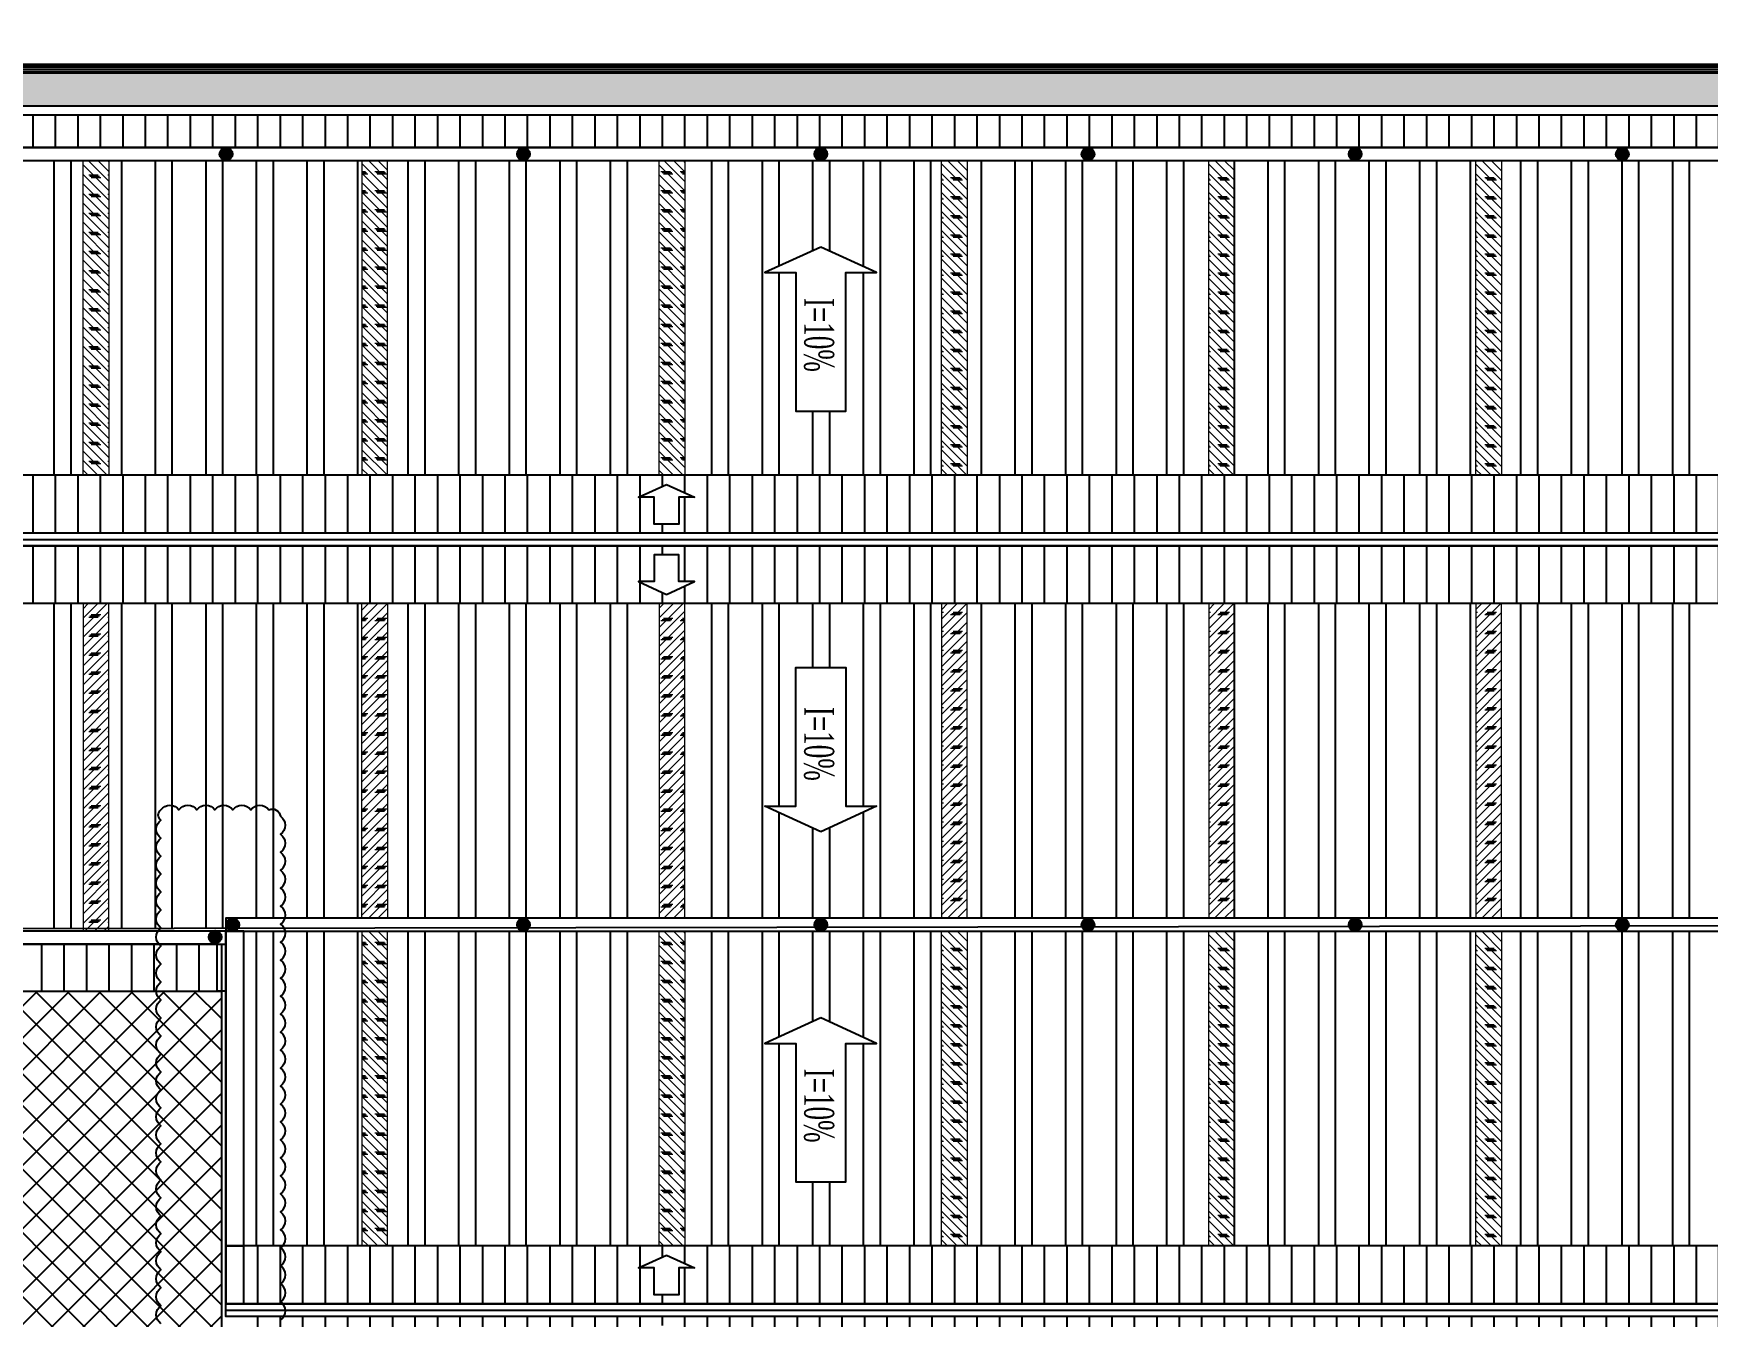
# Model space of a CAD drawing. Header units: inches. Extents: x 1359 to 46357, y -3807 to 191.
# Drawn here: x 22673.8 to 22766.9, y -902.4 to -831 of the extents above; entities that cross this region are included whole.
import ezdxf
from ezdxf.enums import TextEntityAlignment as Align

# ---------------------------------------------------------------- set-up
doc = ezdxf.new("R2010")
doc.units = ezdxf.units.IN
doc.header["$MEASUREMENT"] = 0
doc.linetypes.add('CENTER2', pattern=[28.575, 19.05, -3.175, 3.175, -3.175])
for name, color, linetype in [('1', 1, 'Continuous'), ('2', 2, 'Continuous'), ('7', 7, 'Continuous'), ('CAUTAO', 7, 'Continuous'), ('flashing', 6, 'Continuous'), ('ROOFING', 4, 'Continuous')]:
    doc.layers.add(name, color=color, linetype=linetype)
doc.layers.add('8', color=8, linetype='CENTER2', lineweight=13)
doc.styles.add('hx2', font='VHARIALN.TTF')
doc.styles.add('vntimeh.shx', font='vntimeh.shx', dxfattribs={"width": 0.6})
pattern_1 = [(90, (6396.211, 0), (-2.8125, 4e-16), []), (90, (6397.1485, 0.9375), (-2.8125, 4e-16), [])]
pattern_2 = [(90, (6562.5346, 803.8429), (-1.25, 2e-16), [])]
pattern_3 = [(270, (6396.211, -1718.358), (-2.8125, -4e-16), []), (270, (6397.1485, -1719.2956), (-2.8125, -4e-16), [])]
pattern_4 = [(270, (6396.211, -1761.2157), (-2.8125, -4e-16), []), (270, (6397.1485, -1762.1532), (-2.8125, -4e-16), [])]

# ---------------------------------------------------------------- blocks, each defined once
blk = doc.blocks.new('MC')
at = {"layer": '2'}
h = blk.add_hatch(dxfattribs=at)
h.set_pattern_fill('ANSI31', color=256, style=0)
h.paths.add_polyline_path([(-113.47, 4283.2), (-115.93, 4283.2), (-113.47, 4279.14)])
for p, q in [((-102.86, 4291.26), (-113.47, 4291.26)), ((-113.47, 4291.26), (-113.47, 4279.14)), ((-102.86, 4290.02), (-113.47, 4290.02)), ((-113.47, 4279.14), (-115.93, 4283.2)), ((-115.93, 4283.2), (-113.47, 4283.2))]:
    blk.add_line(p, q, dxfattribs=at)
blk = doc.blocks.new('*U79')
at = {"layer": '2'}
h = blk.add_hatch(dxfattribs=at)
h.set_pattern_fill('ANSI31', color=256, scale=0.666667, angle=-90, style=0)
h.set_pattern_definition([(315, (-2846.55065, 14.311375), (0.058925565, 0.058925565), [])])
h.paths.add_polyline_path([(8.92, 89.96), (8.92, 91.6), (6.21, 89.96)])
for p, q in [((6.21, 89.96), (8.92, 91.6)), ((8.92, 91.6), (8.92, 89.96)), ((14.29, 89.96), (6.21, 89.96)), ((13.46, 82.88), (13.46, 89.96)), ((14.29, 82.88), (14.29, 89.96))]:
    blk.add_line(p, q, dxfattribs=at)
at = {"layer": '1', "xscale": -0.6666666666660603, "yscale": 0.6666666666660603, "zscale": 0.6666666666660603, "rotation": 270}
blk.add_blockref('MC', (-2846.55, -28.61), dxfattribs=at)
at = {"style": 'hx2'}
for tag, p in [('A', (10.34, 84.06)), ('B', (10.28, -102.31))]:
    blk.add_attdef(tag, text='', height=4, dxfattribs=at).set_placement(p, align=Align.CENTER)

msp = doc.modelspace()

# ---------------------------------------------------------------- hatches: boundary and pattern name
at = {"layer": '8'}
h = msp.add_hatch(dxfattribs=at)
h.set_pattern_fill('ANSI33', color=5, scale=6, angle=45)
h.set_pattern_definition([(90, (6562.5346, 803.8429), (-1.5, 2e-16), []), (90, (6563.2846, 804.5929), (-1.5, 2e-16), [0.75, -0.375])])
h.paths.add_polyline_path([(22580.5377, -833.2568), (22580.5377, -835.0936), (22865.6591, -835.0935), (22865.6591, -833.2568)])
at = {"layer": '8', "true_color": 0xf2780d}
h = msp.add_hatch(dxfattribs=at)
h.set_pattern_fill('CORK,_O', color=30, scale=3, angle=45)
h.set_pattern_definition([(315, (6562.5346, -2522.20093), (-0.265165043, -0.265165043), []), (180, (6562.7998, -2522.2009), (-2e-16, 1.06066017), [0.53033009, -0.53033009]), (180, (6562.866, -2522.2672), (-2e-16, 1.06066017), [0.53033009, -0.53033009]), (180, (6562.9323, -2522.3335), (-2e-16, 1.06066017), [0.53033009, -0.53033009])])
h.paths.add_polyline_path([(22676.5662, -838.1078), (22677.9948, -838.1078), (22677.9948, -855.6076), (22676.5662, -855.6076)])
h.paths.add_polyline_path([(22661.8305, -838.1078), (22663.2591, -838.1078), (22663.2591, -855.6076), (22661.8305, -855.6076)])
h.paths.add_polyline_path([(22646.8305, -838.1078), (22648.2591, -838.1078), (22648.2591, -855.6076), (22646.8305, -855.6076)])
h = msp.add_hatch(dxfattribs=at)
h.set_pattern_fill('CORK,_O', color=30, scale=3, angle=45)
h.set_pattern_definition([(315, (6562.5346, -2607.91615), (-0.265165043, -0.265165043), []), (180, (6562.7998, -2607.9161), (-2e-16, 1.06066017), [0.53033009, -0.53033009]), (180, (6562.866, -2607.9824), (-2e-16, 1.06066017), [0.53033009, -0.53033009]), (180, (6562.9323, -2608.0487), (-2e-16, 1.06066017), [0.53033009, -0.53033009])])
h.paths.add_polyline_path([(22708.6055, -838.1074), (22710.0341, -838.1074), (22710.0341, -855.6076), (22708.6055, -855.6076)])
h.paths.add_polyline_path([(22692.0698, -855.6085), (22693.4984, -855.6085), (22693.4984, -838.1074), (22692.0698, -838.1074)])
h = msp.add_hatch(dxfattribs=at)
h.set_pattern_fill('CORK,_O', color=30, scale=3, angle=45)
h.set_pattern_definition([(315, (6396.21104, -1718.35805), (-0.265165043, -0.265165043), []), (180, (6396.4762, -1718.358), (-2e-16, 1.06066017), [0.53033009, -0.53033009]), (180, (6396.5425, -1718.4243), (-2e-16, 1.06066017), [0.53033009, -0.53033009]), (180, (6396.6088, -1718.4906), (-2e-16, 1.06066017), [0.53033009, -0.53033009])])
h.paths.add_polyline_path([(22724.3019, -838.1074), (22725.7305, -838.1074), (22725.7305, -855.6076), (22724.3019, -855.6076)])
h.paths.add_polyline_path([(22739.1591, -838.1074), (22740.5877, -838.1074), (22740.5877, -855.6076), (22739.1591, -855.6076)])
h.paths.add_polyline_path([(22754.0162, -838.1074), (22755.4448, -838.1074), (22755.4448, -855.6076), (22754.0162, -855.6076)])
h = msp.add_hatch(dxfattribs=at)
h.set_pattern_fill('CORK,_O', color=30, scale=3, angle=45)
h.set_pattern_definition([(45, (6562.5346, 803.84288), (-0.265165043, 0.265165043), []), (180, (6562.7998, 803.8429), (-2e-16, -1.06066017), [0.53033009, -0.53033009]), (180, (6562.866, 803.9092), (-2e-16, -1.06066017), [0.53033009, -0.53033009]), (180, (6562.9323, 803.9755), (-2e-16, -1.06066017), [0.53033009, -0.53033009])])
h.paths.add_polyline_path([(22676.5662, -880.965), (22677.9948, -880.965), (22677.9948, -862.7505), (22676.5662, -862.7505)])
h.paths.add_polyline_path([(22661.8305, -880.965), (22663.2591, -880.965), (22663.2591, -862.7505), (22661.8305, -862.7505)])
h.paths.add_polyline_path([(22646.8305, -880.965), (22648.2591, -880.965), (22648.2591, -862.7505), (22646.8305, -862.7505)])
h = msp.add_hatch(dxfattribs=at)
h.set_pattern_fill('CORK,_O', color=30, scale=3, angle=45)
h.set_pattern_definition([(45, (6562.5346, 889.5581), (-0.265165043, 0.265165043), []), (180, (6562.7998, 889.5581), (-2e-16, -1.06066017), [0.53033009, -0.53033009]), (180, (6562.866, 889.6244), (-2e-16, -1.06066017), [0.53033009, -0.53033009]), (180, (6562.9323, 889.6907), (-2e-16, -1.06066017), [0.53033009, -0.53033009])])
h.paths.add_polyline_path([(22708.6055, -880.2507), (22710.0341, -880.2507), (22710.0341, -862.7505), (22708.6055, -862.7505)])
h.paths.add_polyline_path([(22692.0698, -862.7495), (22693.4984, -862.7495), (22693.4984, -880.2507), (22692.0698, -880.2507)])
h = msp.add_hatch(dxfattribs=at)
h.set_pattern_fill('CORK,_O', color=30, scale=3, angle=45)
h.set_pattern_definition([(45, (6396.21104, 0), (-0.265165043, 0.265165043), []), (180, (6396.4762, 0), (-2e-16, -1.06066017), [0.53033009, -0.53033009]), (180, (6396.5425, 0.0663), (-2e-16, -1.06066017), [0.53033009, -0.53033009]), (180, (6396.6088, 0.1326), (-2e-16, -1.06066017), [0.53033009, -0.53033009])])
h.paths.add_polyline_path([(22724.3019, -880.2507), (22725.7305, -880.2507), (22725.7305, -862.7505), (22724.3019, -862.7505)])
h.paths.add_polyline_path([(22739.1591, -880.2507), (22740.5877, -880.2507), (22740.5877, -862.7505), (22739.1591, -862.7505)])
h.paths.add_polyline_path([(22754.0162, -880.2507), (22755.4448, -880.2507), (22755.4448, -862.7505), (22754.0162, -862.7505)])
h = msp.add_hatch(dxfattribs=at)
h.set_pattern_fill('CORK,_O', color=30, scale=3, angle=45)
h.set_pattern_definition([(315, (6562.5346, -2650.77376), (-0.265165043, -0.265165043), []), (180, (6562.7998, -2650.7738), (-2e-16, 1.06066017), [0.53033009, -0.53033009]), (180, (6562.866, -2650.84), (-2e-16, 1.06066017), [0.53033009, -0.53033009]), (180, (6562.9323, -2650.9063), (-2e-16, 1.06066017), [0.53033009, -0.53033009])])
h.paths.add_polyline_path([(22708.6055, -880.965), (22710.0341, -880.965), (22710.0341, -898.4652), (22708.6055, -898.4652)])
h.paths.add_polyline_path([(22692.0698, -898.4661), (22693.4984, -898.4661), (22693.4984, -880.965), (22692.0698, -880.965)])
h = msp.add_hatch(dxfattribs=at)
h.set_pattern_fill('CORK,_O', color=30, scale=3, angle=45)
h.set_pattern_definition([(315, (6396.21104, -1761.21566), (-0.265165043, -0.265165043), []), (180, (6396.4762, -1761.2157), (-2e-16, 1.06066017), [0.53033009, -0.53033009]), (180, (6396.5425, -1761.282), (-2e-16, 1.06066017), [0.53033009, -0.53033009]), (180, (6396.6088, -1761.3482), (-2e-16, 1.06066017), [0.53033009, -0.53033009])])
h.paths.add_polyline_path([(22724.3019, -880.965), (22725.7305, -880.965), (22725.7305, -898.4652), (22724.3019, -898.4652)])
h.paths.add_polyline_path([(22739.1591, -880.965), (22740.5877, -880.965), (22740.5877, -898.4652), (22739.1591, -898.4652)])
h.paths.add_polyline_path([(22754.0162, -880.965), (22755.4448, -880.965), (22755.4448, -898.4652), (22754.0162, -898.4652)])
at = {"layer": 'CAUTAO', "true_color": 0x0f8a40}
h = msp.add_hatch(dxfattribs=at)
h.set_pattern_fill('ANSI31', color=116, angle=135, style=0)
h.set_pattern_definition([(180, (6562.53459, 803.84288), (-3e-17, -0.125), [])])
h.paths.add_polyline_path([(22580.5377, -832.7509), (22865.6591, -832.7509), (22865.6591, -833.2568), (22580.5377, -833.2568)])
at = {"layer": 'CAUTAO'}
h = msp.add_hatch(dxfattribs=at)
h.set_pattern_fill('ANSI31', color=3, scale=10, angle=45, style=0)
h.set_pattern_definition(pattern_2)
h.paths.add_polyline_path([(23017.331, -837.3935), (23017.331, -835.5936), (22580.5228, -835.5936), (22580.5228, -837.3935)])
h = msp.add_hatch(dxfattribs=at)
h.set_pattern_fill('ANSI31', color=3, scale=10, angle=45, style=0)
h.set_pattern_definition(pattern_2)
h.paths.add_polyline_path([(22982.512, -856.8297), (22984.0653, -856.1196), (22985.623, -856.8297), (22984.7576, -856.8297), (22984.7576, -858.3281), (22983.373, -858.3281), (22983.373, -856.8297)], flags=16)
h.paths.add_polyline_path([(22867.1641, -856.8297), (22866.2987, -856.8297), (22866.2987, -858.3281), (22864.914, -858.3281), (22864.914, -856.8297), (22864.053, -856.8297), (22865.6063, -856.1196)], flags=16)
h.paths.add_polyline_path([(22710.5666, -856.8297), (22709.7012, -856.8297), (22709.7012, -858.3281), (22708.3166, -858.3281), (22708.3166, -856.8297), (22707.4556, -856.8297), (22709.0089, -856.1196)], flags=16)
h.paths.add_polyline_path([(22591.4214, -856.8297), (22590.556, -856.8297), (22590.556, -858.3281), (22589.1713, -858.3281), (22589.1713, -856.8297), (22588.3103, -856.8297), (22589.8637, -856.1196)], flags=16)
h.paths.add_polyline_path([(22982.512, -861.5284), (22983.373, -861.5284), (22983.373, -860.03), (22984.7576, -860.03), (22984.7576, -861.5284), (22985.623, -861.5284), (22984.0653, -862.2385)], flags=16)
h.paths.add_polyline_path([(22867.1641, -861.5284), (22865.6063, -862.2385), (22864.053, -861.5284), (22864.914, -861.5284), (22864.914, -860.03), (22866.2987, -860.03), (22866.2987, -861.5284)], flags=16)
h.paths.add_polyline_path([(22710.5666, -861.5284), (22709.0089, -862.2385), (22707.4556, -861.5284), (22708.3166, -861.5284), (22708.3166, -860.03), (22709.7012, -860.03), (22709.7012, -861.5284)], flags=16)
h.paths.add_polyline_path([(22591.4214, -861.5284), (22589.8637, -862.2385), (22588.3103, -861.5284), (22589.1713, -861.5284), (22589.1713, -860.03), (22590.556, -860.03), (22590.556, -861.5284)], flags=16)
h.paths.add_polyline_path([(22799.3019, -858.8219), (22799.3019, -855.6076), (22580.787, -855.6076), (22580.787, -858.8219)])
h.paths.add_polyline_path([(22814.1591, -855.6076), (22814.1591, -858.8219), (23007.1795, -858.8219), (23007.1795, -855.6076)])
h.paths.add_polyline_path([(22814.1591, -859.5362), (22814.1591, -862.7505), (23007.1795, -862.7505), (23007.1795, -859.5362)])
h.paths.add_polyline_path([(22799.3019, -862.7505), (22799.3019, -859.5362), (22580.787, -859.5362), (22580.787, -862.7505)])
h = msp.add_hatch(dxfattribs=at)
h.set_pattern_fill('ANSI31', color=3, scale=10, angle=45, style=0)
h.set_pattern_definition([(90, (6563.0199, 803.1286), (-1.25, 2e-16), [])])
h.paths.add_polyline_path([(22581.0153, -881.6793), (22581.0153, -884.3007), (22684.9872, -884.3007), (22684.9872, -881.6793)])
h = msp.add_hatch(dxfattribs=at)
h.set_pattern_fill('ANSI37', color=8, scale=10, style=0)
h.set_pattern_definition([(45, (6562.5346, 803.8429), (-0.88388348, 0.88388348), []), (135, (6562.5346, 803.8429), (-0.88388348, -0.88388348), [])])
h.paths.add_polyline_path([(22617.0623, -884.3007), (22684.2593, -884.3007), (22684.248, -925.9793), (22624.1909, -925.9793), (22624.1903, -923.465), (22617.0623, -923.4667)])
h.paths.add_polyline_path([(22656.6231, -907.6644, 0.4142136), (22656.8231, -907.4644), (22656.8231, -904.2135, 0.4142136), (22656.6231, -904.0135), (22640.7755, -904.0135, 0.4142136), (22640.5755, -904.2135), (22640.5755, -907.4644, 0.4142136), (22640.7755, -907.6644)], flags=16)
h = msp.add_hatch(dxfattribs=at)
h.set_pattern_fill('ANSI31', color=3, scale=10, angle=45, style=0)
h.set_pattern_definition(pattern_2)
h.paths.add_polyline_path([(22982.512, -899.6873), (22984.0653, -898.9772), (22985.623, -899.6873), (22984.7576, -899.6873), (22984.7576, -901.1857), (22983.373, -901.1857), (22983.373, -899.6873)], flags=16)
h.paths.add_polyline_path([(22867.1641, -899.6873), (22866.2987, -899.6873), (22866.2987, -901.1857), (22864.914, -901.1857), (22864.914, -899.6873), (22864.053, -899.6873), (22865.6063, -898.9772)], flags=16)
h.paths.add_polyline_path([(22710.5666, -899.6873), (22709.7012, -899.6873), (22709.7012, -901.1857), (22708.3166, -901.1857), (22708.3166, -899.6873), (22707.4556, -899.6873), (22709.0089, -898.9772)], flags=16)
h.paths.add_polyline_path([(22982.512, -904.386), (22983.373, -904.386), (22983.373, -902.8876), (22984.7576, -902.8876), (22984.7576, -904.386), (22985.623, -904.386), (22984.0653, -905.0961)], flags=16)
h.paths.add_polyline_path([(22867.1641, -904.386), (22865.6063, -905.0961), (22864.053, -904.386), (22864.914, -904.386), (22864.914, -902.8876), (22866.2987, -902.8876), (22866.2987, -904.386)], flags=16)
h.paths.add_polyline_path([(22710.5666, -904.386), (22709.0089, -905.0961), (22707.4556, -904.386), (22708.3166, -904.386), (22708.3166, -902.8876), (22709.7012, -902.8876), (22709.7012, -904.386)], flags=16)
h.paths.add_polyline_path([(22685.5124, -902.3938), (22685.5124, -905.6081), (23007.1795, -905.6081), (23007.1795, -902.3938)])
h.paths.add_polyline_path([(22799.3019, -901.6795), (22799.3019, -898.4652), (22685.5124, -898.4652), (22685.5124, -901.6795)])
h.paths.add_polyline_path([(22814.1591, -898.4652), (22814.1591, -901.6795), (23007.1795, -901.6795), (23007.1795, -898.4652)])
at = {"layer": 'flashing', "true_color": 0x0e38f1}
h = msp.add_hatch(color=160, dxfattribs=at)
edge = h.paths.add_edge_path()
edge.add_arc((22684.5162, -837.7507), 0.3571, 0, 360)
h = msp.add_hatch(color=160, dxfattribs=at)
edge = h.paths.add_edge_path()
edge.add_arc((22701.0519, -837.7507), 0.3571, 0, 360)
h = msp.add_hatch(color=160, dxfattribs=at)
edge = h.paths.add_edge_path()
edge.add_arc((22717.5877, -837.7507), 0.3571, 0, 360)
h = msp.add_hatch(color=160, dxfattribs=at)
edge = h.paths.add_edge_path()
edge.add_arc((22732.4448, -837.7507), 0.3571, 0, 360)
h = msp.add_hatch(color=160, dxfattribs=at)
edge = h.paths.add_edge_path()
edge.add_arc((22747.3019, -837.7507), 0.3571, 0, 360)
h = msp.add_hatch(color=160, dxfattribs=at)
edge = h.paths.add_edge_path()
edge.add_arc((22762.1591, -837.7507), 0.3571, 0, 360)
at = {"layer": 'flashing', "true_color": 0xfb043e}
h = msp.add_hatch(color=240, dxfattribs=at)
edge = h.paths.add_edge_path()
edge.add_arc((22684.8886, -880.6078), 0.3571, 0, 360)
h = msp.add_hatch(color=240, dxfattribs=at)
edge = h.paths.add_edge_path()
edge.add_arc((22701.0519, -880.6078), 0.3571, 0, 360)
h = msp.add_hatch(color=240, dxfattribs=at)
edge = h.paths.add_edge_path()
edge.add_arc((22717.5877, -880.6078), 0.3571, 0, 360)
h = msp.add_hatch(color=240, dxfattribs=at)
edge = h.paths.add_edge_path()
edge.add_arc((22732.4448, -880.6078), 0.3571, 0, 360)
h = msp.add_hatch(color=240, dxfattribs=at)
edge = h.paths.add_edge_path()
edge.add_arc((22747.3019, -880.6078), 0.3571, 0, 360)
h = msp.add_hatch(color=240, dxfattribs=at)
edge = h.paths.add_edge_path()
edge.add_arc((22762.1591, -880.6078), 0.3571, 0, 360)
h = msp.add_hatch(color=240, dxfattribs=at)
edge = h.paths.add_edge_path()
edge.add_arc((22683.9051, -881.2935), 0.3571, 0, 360)
at = {"layer": 'ROOFING'}
h = msp.add_hatch(dxfattribs=at)
h.set_pattern_fill('ANSI32', color=256, scale=7.5, angle=45, style=0)
h.set_pattern_definition(pattern_3)
h.paths.add_polyline_path([(22661.8305, -838.1078), (22648.2591, -838.1078), (22648.2591, -855.6072), (22661.8305, -855.6072)])
h.paths.add_polyline_path([(22676.5662, -838.1078), (22663.2591, -838.1078), (22663.2591, -855.6072), (22676.5662, -855.6072)])
h.paths.add_polyline_path([(22684.5019, -838.1078), (22677.9948, -838.1078), (22677.9948, -855.6072), (22692.0698, -855.6073), (22692.0698, -838.1074), (22684.5019, -838.1074)])
h = msp.add_hatch(dxfattribs=at)
h.set_pattern_fill('ANSI32', color=256, scale=7.5, angle=45, style=0)
h.set_pattern_definition(pattern_3)
h.paths.add_polyline_path([(22708.6055, -855.6073), (22693.4984, -855.6073), (22693.4984, -838.1074), (22708.6055, -838.1074)])
h.paths.add_polyline_path([(22710.0341, -838.1074), (22724.3019, -838.1074), (22724.3019, -855.6073), (22710.0341, -855.6073)])
h.paths.add_polyline_path([(22716.203, -852.0525), (22718.9723, -852.0525), (22718.9723, -844.3463), (22720.6943, -844.3463), (22717.5877, -842.926), (22714.4722, -844.3463), (22716.203, -844.3463)], flags=16)
h.paths.add_polyline_path([(22718.7267, -850.384), (22718.7267, -845.2332), (22716.2343, -845.2332), (22716.2343, -850.384)], flags=8)
h = msp.add_hatch(dxfattribs=at)
h.set_pattern_fill('ANSI32', color=256, scale=7.5, angle=45, style=0)
h.set_pattern_definition(pattern_3)
h.paths.add_polyline_path([(22754.0162, -855.6073), (22740.5877, -855.6073), (22740.5877, -838.1074), (22754.0162, -838.1074)])
h.paths.add_polyline_path([(22739.1591, -855.6073), (22725.7305, -855.6073), (22725.7305, -838.1074), (22739.1591, -838.1074)])
h = msp.add_hatch(dxfattribs=at)
h.set_pattern_fill('ANSI32', color=256, scale=7.5, angle=45, style=0)
h.set_pattern_definition(pattern_3)
h.paths.add_polyline_path([(22768.8734, -855.6073), (22755.4448, -855.6073), (22755.4448, -838.1074), (22768.8734, -838.1074)])
h = msp.add_hatch(dxfattribs=at)
h.set_pattern_fill('ANSI32', color=256, scale=7.5, angle=45, style=0)
h.set_pattern_definition(pattern_1)
h.paths.add_polyline_path([(22661.8305, -862.7508), (22648.2591, -862.7508), (22648.2591, -880.8547), (22661.8305, -880.8325)])
h.paths.add_polyline_path([(22663.2591, -880.8301), (22676.5662, -880.8083), (22676.5662, -862.7508), (22663.2591, -862.7508)])
h.paths.add_polyline_path([(22677.9948, -880.806), (22684.5019, -880.7953), (22684.5019, -880.2507), (22692.0698, -880.2507), (22692.0698, -862.7508), (22677.9948, -862.7508)])
h = msp.add_hatch(dxfattribs=at)
h.set_pattern_fill('ANSI32', color=256, scale=7.5, angle=45, style=0)
h.set_pattern_definition(pattern_1)
h.paths.add_polyline_path([(22708.6055, -862.7508), (22693.4984, -862.7508), (22693.4984, -880.2507), (22708.6055, -880.2507)])
h.paths.add_polyline_path([(22710.0341, -880.2507), (22724.3019, -880.2507), (22724.3019, -862.7508), (22710.0341, -862.7508)])
h.paths.add_polyline_path([(22716.203, -866.3055), (22718.9723, -866.3055), (22718.9723, -874.0118), (22720.6943, -874.0118), (22717.5877, -875.432), (22714.4722, -874.0118), (22716.203, -874.0118)], flags=16)
h.paths.add_polyline_path([(22718.7267, -867.974), (22718.7267, -873.1249), (22716.2343, -873.1249), (22716.2343, -867.974)], flags=8)
h = msp.add_hatch(dxfattribs=at)
h.set_pattern_fill('ANSI32', color=256, scale=7.5, angle=45, style=0)
h.set_pattern_definition(pattern_1)
h.paths.add_polyline_path([(22754.0162, -862.7507), (22740.5877, -862.7507), (22740.5877, -880.2507), (22754.0162, -880.2507)])
h.paths.add_polyline_path([(22739.1591, -862.7507), (22725.7305, -862.7508), (22725.7305, -880.2507), (22739.1591, -880.2507)])
h = msp.add_hatch(dxfattribs=at)
h.set_pattern_fill('ANSI32', color=256, scale=7.5, angle=45, style=0)
h.set_pattern_definition(pattern_1)
h.paths.add_polyline_path([(22768.8734, -862.7507), (22755.4448, -862.7507), (22755.4448, -880.2507), (22768.8734, -880.2507)])
h = msp.add_hatch(dxfattribs=at)
h.set_pattern_fill('ANSI32', color=256, scale=7.5, angle=45, style=0)
h.set_pattern_definition(pattern_1)
h.paths.add_polyline_path([(22685.5124, -898.4652), (22692.0698, -898.4652), (22692.0698, -880.965), (22685.5124, -880.965)])
h = msp.add_hatch(dxfattribs=at)
h.set_pattern_fill('ANSI32', color=256, scale=7.5, angle=45, style=0)
h.set_pattern_definition(pattern_4)
h.paths.add_polyline_path([(22708.6055, -898.4649), (22693.4984, -898.4649), (22693.4984, -880.965), (22708.6055, -880.965)])
h.paths.add_polyline_path([(22710.0341, -880.965), (22724.3019, -880.965), (22724.3019, -898.4649), (22710.0341, -898.4649)])
h.paths.add_polyline_path([(22716.203, -894.9101), (22718.9723, -894.9101), (22718.9723, -887.2039), (22720.6943, -887.2039), (22717.5877, -885.7836), (22714.4722, -887.2039), (22716.203, -887.2039)], flags=16)
h.paths.add_polyline_path([(22718.7267, -893.2416), (22718.7267, -888.0908), (22716.2343, -888.0908), (22716.2343, -893.2416)], flags=8)
h = msp.add_hatch(dxfattribs=at)
h.set_pattern_fill('ANSI32', color=256, scale=7.5, angle=45, style=0)
h.set_pattern_definition(pattern_4)
h.paths.add_polyline_path([(22754.0162, -898.4649), (22740.5877, -898.4649), (22740.5877, -880.965), (22754.0162, -880.965)])
h.paths.add_polyline_path([(22739.1591, -898.4649), (22725.7305, -898.4649), (22725.7305, -880.965), (22739.1591, -880.965)])
h = msp.add_hatch(dxfattribs=at)
h.set_pattern_fill('ANSI32', color=256, scale=7.5, angle=45, style=0)
h.set_pattern_definition(pattern_4)
h.paths.add_polyline_path([(22768.8734, -898.4649), (22755.4448, -898.4649), (22755.4448, -880.965), (22768.8734, -880.965)])

# ---------------------------------------------------------------- linework, layer by layer
at = {"color": 8}
msp.add_lwpolyline([(22581.0552, -862.7509), (22581.0521, -880.965), (23016.8058, -880.2502), (23016.8058, -859.5362), (23008.4244, -859.5362), (23008.4244, -862.7505), (22581.0552, -862.7509)], dxfattribs=at)
at = {"color": 240, "true_color": 0xf70828}
msp.add_lwpolyline([(22680.8958, -902.7915, -0.5205671), (22680.8958, -901.7915, -0.5205671), (22680.8958, -900.7915, -0.5205671), (22680.8958, -899.7915, -0.5205671), (22680.8958, -898.7915, -0.5205671), (22680.8958, -897.7915, -0.5205671), (22680.8958, -896.7915, -0.5205671), (22680.8958, -895.7915, -0.5205671), (22680.8958, -894.7915, -0.5205671), (22680.8958, -893.7915, -0.5205671), (22680.8958, -892.7915, -0.5205671), (22680.8958, -891.7915, -0.5205671), (22680.8958, -890.7915, -0.5205671), (22680.8958, -889.7915, -0.5205671), (22680.8958, -888.7915, -0.5205671), (22680.8958, -887.7915, -0.5205671), (22680.8958, -886.7915, -0.5205671), (22680.8958, -885.7915, -0.5205671), (22680.8958, -884.7915, -0.5205671), (22680.8958, -883.7915, -0.5205671), (22680.8958, -882.7915, -0.5205671), (22680.8958, -881.7915, -0.5205671), (22680.8958, -880.7915, -0.5205671), (22680.8958, -879.7915, -0.5205671), (22680.8958, -878.7915, -0.5205671), (22680.8958, -877.7915, -0.5205671), (22680.8958, -876.7915, -0.5205671), (22680.8958, -875.7915, -0.5205671), (22680.8958, -874.7915, -0.5205671), (22680.8958, -874.2187, -0.5205671), (22681.8958, -874.2187, -0.5205671), (22682.8958, -874.2187, -0.5205671), (22683.8958, -874.2187, -0.5205671), (22684.8958, -874.2187, -0.5205671), (22685.8958, -874.2187, -0.5205671), (22686.8958, -874.2187, -0.5205671), (22687.5379, -874.5765, -0.5205671), (22687.5379, -875.5765, -0.5205671), (22687.5379, -876.5765, -0.5205671), (22687.5379, -877.5765, -0.5205671), (22687.5379, -878.5765, -0.5205671), (22687.5379, -879.5765, -0.5205671), (22687.5379, -880.5765, -0.5205671), (22687.5379, -881.5765, -0.5205671), (22687.5379, -882.5765, -0.5205671), (22687.5379, -883.5765, -0.5205671), (22687.5379, -884.5765, -0.5205671), (22687.5379, -885.5765, -0.5205671), (22687.5379, -886.5765, -0.5205671), (22687.5379, -887.5765, -0.5205671), (22687.5379, -888.5765, -0.5205671), (22687.5379, -889.5765, -0.5205671), (22687.5379, -890.5765, -0.5205671), (22687.5379, -891.5765, -0.5205671), (22687.5379, -892.5765, -0.5205671), (22687.5379, -893.5765, -0.5205671), (22687.5379, -894.5765, -0.5205671), (22687.5379, -895.5765, -0.5205671), (22687.5379, -896.5765, -0.5205671), (22687.5379, -897.5765, -0.5205671), (22687.5379, -898.5765, -0.5205671), (22687.5379, -899.5765, -0.5205671), (22687.5379, -900.5765, -0.5205671), (22687.5379, -901.5765, -0.5205671), (22687.5379, -902.5765, -0.5205671)], format="xyb", dxfattribs=at)
at = {"layer": '7', "ltscale": 5}
msp.add_line((23017.8162, -835.5936, 0), (22580.0448, -835.5936, 0), dxfattribs=at)
at = {"layer": '7', "color": 6}
for p, q in [((22579.7766, -859.179, 0), (23017.8162, -859.179, 0)), ((22684.5019, -902.0366, 0), (23017.8162, -902.0366, 0))]:
    msp.add_line(p, q, dxfattribs=at)
at = {"layer": '7', "color": 6, "elevation": 0}
msp.add_lwpolyline([(22866.1591, -835.5935), (22580.0377, -835.5936), (22580.0377, -832.7509), (22866.1591, -832.7509)], close=True, dxfattribs=at)
msp.add_lwpolyline([(22865.6591, -832.7509), (22865.6591, -835.0935), (22580.5377, -835.0936), (22580.5377, -832.7509)], dxfattribs=at)
at = {"layer": '7', "color": 6}
for points in [[(22579.7766, -858.8219), (23007.8019, -858.8219), (23007.8019, -859.5362), (22579.7766, -859.5362)], [(22684.5019, -898.4652), (22685.5124, -898.4652), (22685.5124, -880.9654), (22684.5019, -880.9654)], [(22684.0167, -881.6793), (22684.5019, -881.6793), (22684.5019, -884.3007), (22684.0167, -884.3007)], [(22684.5019, -901.6795), (22685.5124, -901.6795), (22685.5124, -898.4652), (22684.5019, -898.4652)], [(22684.5019, -901.6795), (23007.8019, -901.6795), (23007.8019, -902.3938), (22684.5019, -902.3938)]]:
    msp.add_lwpolyline(points, close=True, dxfattribs=at)
at = {"layer": '8', "color": 30, "true_color": 0xf2780d, "elevation": 0}
for points in [[(22676.5662, -838.1078), (22677.9948, -838.1078), (22677.9948, -855.6076), (22676.5662, -855.6076)], [(22692.0698, -855.6085), (22693.4984, -855.6085), (22693.4984, -838.1074), (22692.0698, -838.1074)], [(22708.6055, -838.1074), (22710.0341, -838.1074), (22710.0341, -855.6076), (22708.6055, -855.6076)], [(22724.3019, -838.1074), (22725.7305, -838.1074), (22725.7305, -855.6076), (22724.3019, -855.6076)], [(22739.1591, -838.1074), (22740.5877, -838.1074), (22740.5877, -855.6076), (22739.1591, -855.6076)], [(22754.0162, -838.1074), (22755.4448, -838.1074), (22755.4448, -855.6076), (22754.0162, -855.6076)], [(22676.5662, -880.965), (22677.9948, -880.965), (22677.9948, -862.7505), (22676.5662, -862.7505)], [(22692.0698, -862.7495), (22693.4984, -862.7495), (22693.4984, -880.2507), (22692.0698, -880.2507)], [(22708.6055, -880.2507), (22710.0341, -880.2507), (22710.0341, -862.7505), (22708.6055, -862.7505)], [(22724.3019, -880.2507), (22725.7305, -880.2507), (22725.7305, -862.7505), (22724.3019, -862.7505)], [(22739.1591, -880.2507), (22740.5877, -880.2507), (22740.5877, -862.7505), (22739.1591, -862.7505)], [(22754.0162, -880.2507), (22755.4448, -880.2507), (22755.4448, -862.7505), (22754.0162, -862.7505)], [(22692.0698, -898.4661), (22693.4984, -898.4661), (22693.4984, -880.965), (22692.0698, -880.965)], [(22708.6055, -880.965), (22710.0341, -880.965), (22710.0341, -898.4652), (22708.6055, -898.4652)], [(22724.3019, -880.965), (22725.7305, -880.965), (22725.7305, -898.4652), (22724.3019, -898.4652)], [(22739.1591, -880.965), (22740.5877, -880.965), (22740.5877, -898.4652), (22739.1591, -898.4652)], [(22754.0162, -880.965), (22755.4448, -880.965), (22755.4448, -898.4652), (22754.0162, -898.4652)]]:
    msp.add_lwpolyline(points, close=True, dxfattribs=at)
at = {"layer": 'CAUTAO', "color": 116, "true_color": 0x0f8a40, "elevation": 0}
msp.add_lwpolyline([(22580.5377, -832.7509), (22865.6591, -832.7509), (22865.6591, -833.2568), (22580.5377, -833.2568)], close=True, dxfattribs=at)
at = {"layer": 'CAUTAO', "color": 3, "elevation": 0}
msp.add_lwpolyline([(22580.5228, -837.3935), (23017.8162, -837.3935), (23017.8162, -835.5936), (22580.5228, -835.5936)], close=True, dxfattribs=at)
at = {"layer": 'CAUTAO', "color": 3}
for points in [[(22717.5877, -842.926), (22714.4722, -844.3463), (22716.203, -844.3463), (22716.203, -852.0525), (22718.9723, -852.0525), (22718.9723, -844.3463), (22720.6943, -844.3463), (22717.5877, -842.926)], [(22709.0089, -856.1196), (22710.5666, -856.8297), (22709.7012, -856.8297), (22709.7012, -858.3281), (22708.3166, -858.3281), (22708.3166, -856.8297), (22707.4556, -856.8297), (22709.0089, -856.1196)], [(22709.0089, -862.2385), (22710.5666, -861.5284), (22709.7012, -861.5284), (22709.7012, -860.03), (22708.3166, -860.03), (22708.3166, -861.5284), (22707.4556, -861.5284), (22709.0089, -862.2385)], [(22717.5877, -875.432), (22714.4722, -874.0118), (22716.203, -874.0118), (22716.203, -866.3055), (22718.9723, -866.3055), (22718.9723, -874.0118), (22720.6943, -874.0118), (22717.5877, -875.432)], [(22717.5877, -885.7836), (22714.4722, -887.2039), (22716.203, -887.2039), (22716.203, -894.9101), (22718.9723, -894.9101), (22718.9723, -887.2039), (22720.6943, -887.2039), (22717.5877, -885.7836)], [(22717.5877, -885.7836), (22714.4722, -887.2039), (22716.203, -887.2039), (22716.203, -894.9101), (22718.9723, -894.9101), (22718.9723, -887.2039), (22720.6943, -887.2039), (22717.5877, -885.7836)], [(22709.0089, -898.9772), (22710.5666, -899.6873), (22709.7012, -899.6873), (22709.7012, -901.1857), (22708.3166, -901.1857), (22708.3166, -899.6873), (22707.4556, -899.6873), (22709.0089, -898.9772)]]:
    msp.add_lwpolyline(points, dxfattribs=at)
at = {"layer": 'CAUTAO', "color": 8, "elevation": 0}
msp.add_lwpolyline([(22617.0623, -884.3007), (22684.2593, -884.3007), (22684.248, -925.9793), (22624.1909, -925.9793), (22624.1903, -923.465), (22617.0623, -923.4667), (22617.0623, -884.3007)], dxfattribs=at)
at = {"layer": 'flashing', "color": 240, "true_color": 0xf90627, "elevation": 0}
msp.add_lwpolyline([(22579.7766, -838.1078), (23017.8162, -838.1078), (23017.8162, -837.3935), (22579.7766, -837.3935)], close=True, dxfattribs=at)
at = {"layer": 'flashing', "color": 8}
for points in [[(23007.1795, -855.6076), (22579.7766, -855.6076), (22579.7766, -858.8219), (23007.1795, -858.8219)], [(23007.1795, -862.7505), (22579.7766, -862.7505), (22579.7766, -859.5362), (23007.1795, -859.5362)], [(22684.5019, -880.965), (23017.8162, -880.965), (23017.8162, -901.6795), (22684.5019, -901.6795)], [(22580.5301, -884.3007), (22684.0167, -884.3007), (22684.0167, -881.6793), (22580.5301, -881.6793)], [(23007.1795, -898.4652), (22684.5019, -898.4652), (22684.5019, -901.6795), (23007.1795, -901.6795)]]:
    msp.add_lwpolyline(points, close=True, dxfattribs=at)
at = {"layer": 'flashing', "color": 240, "true_color": 0xf90627}
for points in [[(22684.5019, -880.965), (23017.8162, -880.965), (23017.8162, -880.2507), (22684.5019, -880.2507)], [(22580.0448, -881.6793), (22684.5019, -881.6793), (22684.5019, -880.965), (22580.0448, -880.965)]]:
    msp.add_lwpolyline(points, close=True, dxfattribs=at)
at = {"layer": 'flashing', "color": 160, "true_color": 0x0e38f1}
for centre in [(22684.5162, -837.7507), (22701.0519, -837.7507), (22717.5877, -837.7507), (22732.4448, -837.7507), (22747.3019, -837.7507), (22762.1591, -837.7507)]:
    msp.add_circle(centre, 0.3571, dxfattribs=at)
at = {"layer": 'flashing', "color": 240, "true_color": 0xfb043e}
for centre in [(22684.8886, -880.6078), (22701.0519, -880.6078), (22717.5877, -880.6078), (22732.4448, -880.6078), (22747.3019, -880.6078), (22762.1591, -880.6078), (22683.9051, -881.2935)]:
    msp.add_circle(centre, 0.3571, dxfattribs=at)

# ---------------------------------------------------------------- block references
at = {"xscale": 0.8400000000001455, "yscale": 0.8400000000001455, "zscale": 0.8400000000001455}
for p, values in [((22678.9382, -895.287), {'B': '2', 'A': '2'}), ((22731.1195, -895.287), {'B': '3', 'A': '3'})]:
    msp.add_blockref('*U79', p, dxfattribs=at).add_auto_attribs(values)

# ---------------------------------------------------------------- texts
at = {"layer": 'CAUTAO', "color": 3, "char_height": 1.66156, "attachment_point": 5, "rotation": 270, "style": 'vntimeh.shx'}
for insert in [(22717.4805, -847.8086), (22717.4805, -870.5494), (22717.4805, -890.6662)]:
    msp.add_mtext('\\A1;i=10%', dxfattribs=dict(at, insert=insert))

doc.saveas('drawing.dxf')
